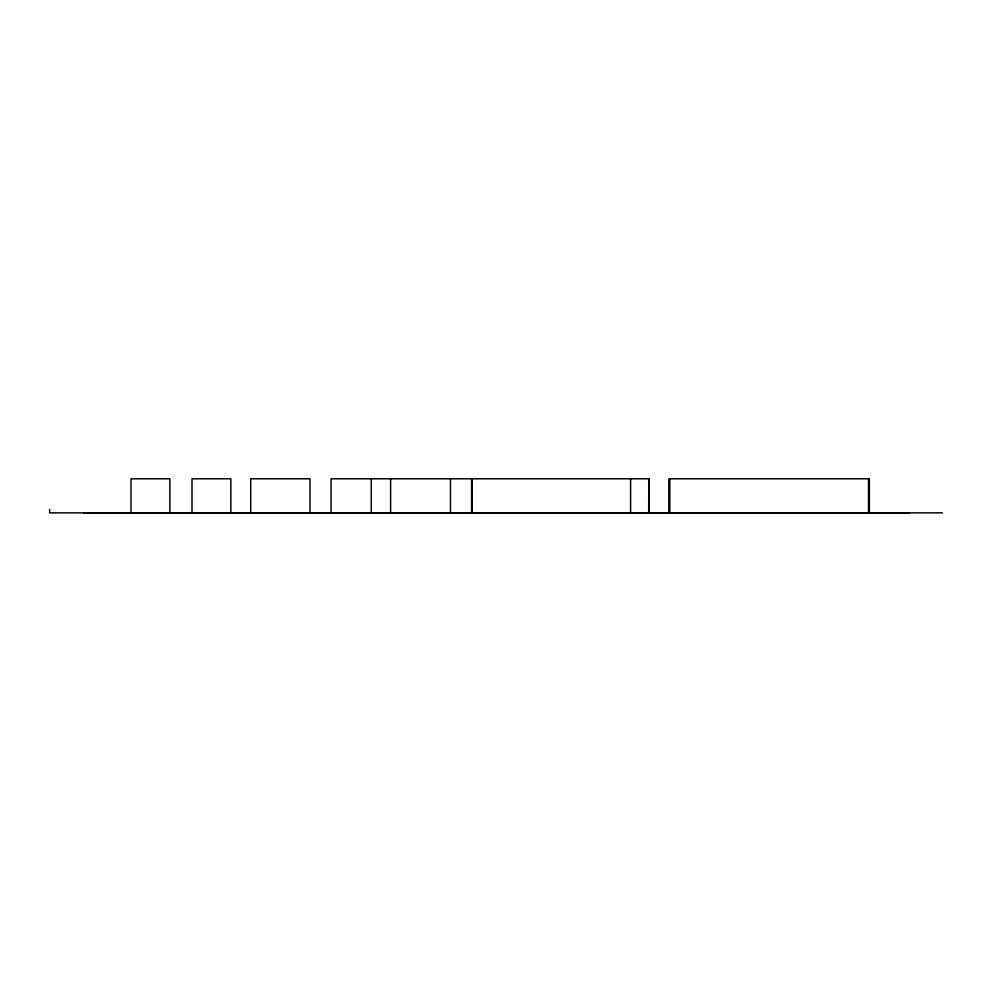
<?xml version="1.0" encoding="UTF-8"?>
<svg xmlns="http://www.w3.org/2000/svg" width="992" height="992" viewBox="0 0 992 992"><rect width="100%" height="100%" fill="white"/><g stroke="black" fill="none" stroke-linecap="round" stroke-linejoin="round"><path stroke-width="1.49" d="M942.4 512.864L49.6 512.864L49.6 509.454M83.675 513.211L909.366 513.211M869.376 512.864L869.376 478.789L668.831 478.789L668.831 512.864M868.508 478.789L868.508 512.864M669.836 478.789L669.836 512.864M649.239 512.864L649.239 478.789L331.055 478.789L331.055 512.864M648.743 478.789L648.706 512.864M630.614 478.789L630.614 512.864M472.13 478.789L472.13 512.864M471.597 478.789L471.597 512.864M450.455 478.789L450.455 512.864M390.612 478.789L390.612 512.864M371.268 478.789L371.268 512.864M310 512.864L310 478.789L250.703 478.789L250.703 512.864M230.851 512.864L230.851 478.789L192.002 478.789L192.002 512.864M169.855 512.864L169.855 478.789L131.006 478.789L131.006 512.864"/></g></svg>
